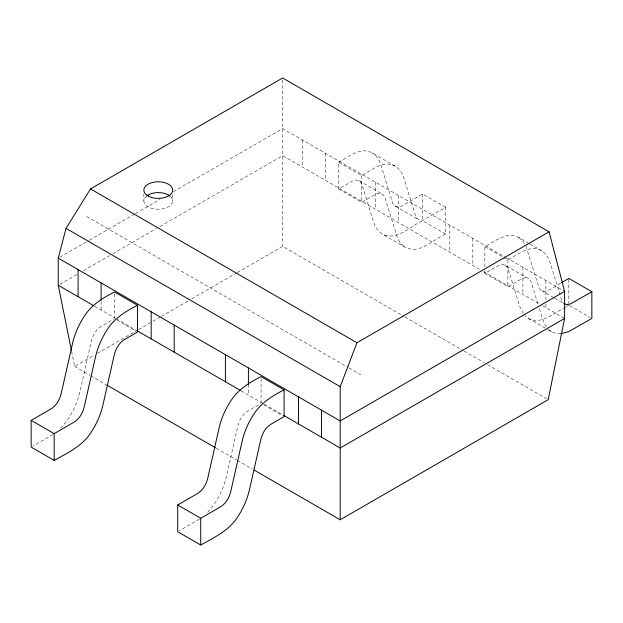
<?xml version="1.0" encoding="UTF-8"?>
<svg xmlns="http://www.w3.org/2000/svg" width="623" height="623" viewBox="0 0 623 623"><rect width="100%" height="100%" fill="white"/><g stroke="black" fill="none" stroke-linecap="round" stroke-linejoin="round"><path stroke-width="0.47" stroke-dasharray="3.12 2.34" d="M60.493 428.25C70.228 418.235 76.676 405.308 79.9 391.789L91.207 341.716C92.663 335.742 95.833 329.785 101.167 326.452L113.69 319.217M207.63 512.231C217.061 502.333 223.291 489.639 226.453 476.4L237.768 426.327C239.216 420.354 242.386 414.396 247.72 411.063L261.084 403.354M52.869 434.457L32.832 446.13M199.422 519.068L179.385 530.749M59.933 257.19L88.505 240.688M89.346 240.205L134.732 214.001M135.573 213.518L159.947 199.446M173.396 191.682L282.655 128.603L505.37 257.182M59.933 284.267L78.42 273.59M83.466 270.678L109.523 255.632M112.88 253.693L156.583 228.462M159.947 226.523L282.655 155.672L479.5 269.323M338.647 162.268C348.319 157.012 360.592 146.319 372.305 152.97L395.325 166.255C399.577 168.872 402.349 173.303 403.852 177.976L415.23 214.888C416 219.864 422.036 221.819 425.836 218.735L445.64 207.303L445.64 234.046C433.585 239.131 419.762 254.815 405.246 247.3L382.234 234.014C377.834 231.359 375.062 226.733 373.527 221.936L362.127 184.969C361.27 180.429 355.725 178.544 352.104 181.246L338.647 189.01L338.647 162.268L361.659 175.561C371.339 170.297 383.604 159.605 395.325 166.255M71.606 351.349L74.651 366.456L94.026 355.274M97.39 353.334L137.815 329.995M138.656 329.512L152.129 321.733M152.97 321.242L160.547 316.866M161.396 316.383L188.341 300.823M191.713 298.876L236.343 273.108M237.184 272.625L282.655 246.373L404.047 316.453M338.647 189.01L361.659 202.304L375.116 194.532C378.745 191.829 384.282 193.722 385.146 198.254L396.54 235.221C398.074 240.019 400.846 244.644 405.246 247.3M445.64 207.303L422.628 194.01L402.824 205.45C399.016 208.534 392.988 206.579 392.21 201.603L380.832 164.69C379.337 160.01 376.557 155.579 372.305 152.97M445.64 234.046L422.628 220.752C410.565 225.845 396.742 241.522 382.234 234.014M484.858 266.737L484.858 246.685L498.828 238.617L507.62 235.439L513.383 235.478L518.515 237.386L529.2 243.554M503.758 257.595L507.87 259.97C517.246 255.181 527.564 245.509 539.059 249.488C544.634 251.599 548.326 256.863 550.054 262.384L561.44 299.305L563.145 302.677M484.858 270.561L484.858 273.427L499.405 265.102L503.54 264.479L528.335 278.426L530.43 280.568L531.357 282.671L538.763 306.695M484.858 273.427L507.87 286.712L522.417 278.388L525.578 277.679L528.335 278.426M560.583 283.192C555.428 285.778 541.737 298.113 538.42 286.012L526.046 246.412M565.583 307.046C554.532 312.769 537.073 328.523 524.846 315.464M566.393 306.578L568.83 305.169M560.832 333.718L553.917 332.877L545.709 328.391M530.025 244.029L541.535 250.672M506.203 257.657L564.602 291.377M484.858 246.685L502.94 257.12M359.105 180.725L382.125 194.01M569.656 305.644L590.207 317.504M395.387 206.236L418.407 219.522M541.597 290.645L553.107 297.288M554.75 298.238L564.617 303.938M483.674 271.729L539.331 303.86M542.617 305.761L564.602 318.454M528.444 318.431L544.884 327.916M404.895 316.943L463.06 350.523M463.901 351.014L484.133 362.687M487.505 364.634L546.519 398.704M86.644 216.469L348.21 367.484M349.051 367.967L360.826 374.766M94.54 306.189L115.302 318.174M116.135 318.657L136.164 330.213M241.023 390.753L263.443 403.696M264.277 404.179L282.632 414.778M116.992 320.16L135.9 331.078M263.545 404.771L282.453 415.689M74.651 366.456L89.829 375.217M90.67 375.708L105.848 384.469M216.274 448.225L236.506 459.906M237.355 460.389L252.525 469.15M549.213 330.104L551.456 331.716M518.515 237.386L522.798 241.078L525.672 245.696M505.315 265.141L507.924 268.272L519.73 306.345L523.297 313.564M546.316 326.849L543.949 322.807L539.043 307.622M568.83 279.384L568.83 303.261M545.904 280.584L545.904 299.92M545.904 303.79L545.904 307.661M522.892 267.298L522.892 294.368M507.87 259.97L507.87 286.712M472.826 238.391L472.826 265.468M449.814 225.105L449.814 252.183M422.628 194.01L422.628 220.752M398.603 195.536L398.603 222.613M375.583 182.251L375.583 209.328M361.659 175.561L361.659 202.304M325.525 153.351L325.525 180.421M302.513 140.058L302.513 167.135M282.655 79.939L282.655 246.373M261.084 378.519L261.084 402.396M248.421 384.391L248.421 395.029M172.68 194.61L172.68 200.925M143.874 193.706L143.874 200.925M114.523 293.908L114.523 318.735M101.121 301.283L101.121 309.981M170.749 196.767A14.407 8.317 0 0 1 158.273 209.242A14.407 8.317 0 0 1 145.805 196.767"/><path stroke-width="0.93" d="M71.411 350.406L58.251 285.233L58.251 258.156L66.015 228.376L90.522 188.925L282.655 77.992L549.081 231.818L564.602 291.377L564.602 318.454L548.201 399.678L340.197 519.769L254.215 470.124M340.197 519.769L340.197 386.673L356.948 342.743L549.081 231.818M137.543 305.286C125.472 311.274 113.635 318.851 106.572 330.688C101.541 338.515 97.803 347.182 95.654 356.239L84.362 406.243C82.914 412.574 79.58 418.929 73.826 422.301L54.17 433.647L31.15 420.361L31.15 447.104L54.17 460.389C68.047 452.726 83.466 445.437 91.822 431.171C96.986 423.196 100.747 414.326 102.912 405.075L114.227 355.001C115.683 349.036 118.853 343.078 124.179 339.737L137.543 332.028L137.543 305.286L114.523 291.992C102.46 297.981 90.623 305.566 83.56 317.395C78.529 325.229 74.783 333.889 72.642 342.954L61.342 392.957C59.894 399.281 56.568 405.643 50.813 409.007L31.15 420.361M284.096 389.897C272.033 395.885 260.196 403.463 253.133 415.3C248.094 423.126 244.356 431.794 242.215 440.85L230.915 490.854C229.466 497.185 226.133 503.54 220.378 506.912L200.723 518.258L177.703 504.973L177.703 531.715L200.723 545.008C214.6 537.338 230.019 530.048 238.375 515.789C243.538 507.807 247.3 498.937 249.465 489.694L260.78 439.612C262.236 433.647 265.406 427.69 270.732 424.356L284.096 416.639L284.096 389.897L261.084 376.611C249.013 382.592 237.176 390.177 230.113 402.006C225.082 409.841 221.344 418.5 219.195 427.565L207.903 477.568C206.447 483.892 203.121 490.254 197.366 493.626L177.703 504.973M561.409 282.717L568.83 278.426L591.85 291.712L591.85 318.454L568.41 331.779L560.832 333.718M564.602 291.377L340.197 420.938L58.251 258.156M591.85 291.712L570.458 303.954L566.377 304.577L563.838 303.378M564.602 318.454L340.197 448.015L283.465 415.261M90.522 188.925L356.948 342.743M66.015 228.376L340.197 386.673M58.251 285.233L93.723 305.714M136.998 330.696L240.205 390.286M106.689 384.952L215.433 447.735M321.499 410.144L321.499 437.221M298.479 396.851L298.479 423.928M248.421 367.952L248.421 384.391M225.409 354.666L225.409 381.743M200.723 518.258L200.723 545.008M174.199 325.097L174.199 352.174M151.179 311.812L151.179 338.889M101.121 282.912L101.121 300.317M78.101 269.619L78.101 296.696M54.17 433.647L54.17 460.389M146.475 196.152A14.407 8.317 0 0 1 170.079 196.152M148.095 195.972A14.407 8.317 0 0 0 172.189 192.242A14.407 8.317 0 0 0 154.551 182.064A14.407 8.317 0 0 0 148.095 195.972"/></g></svg>
